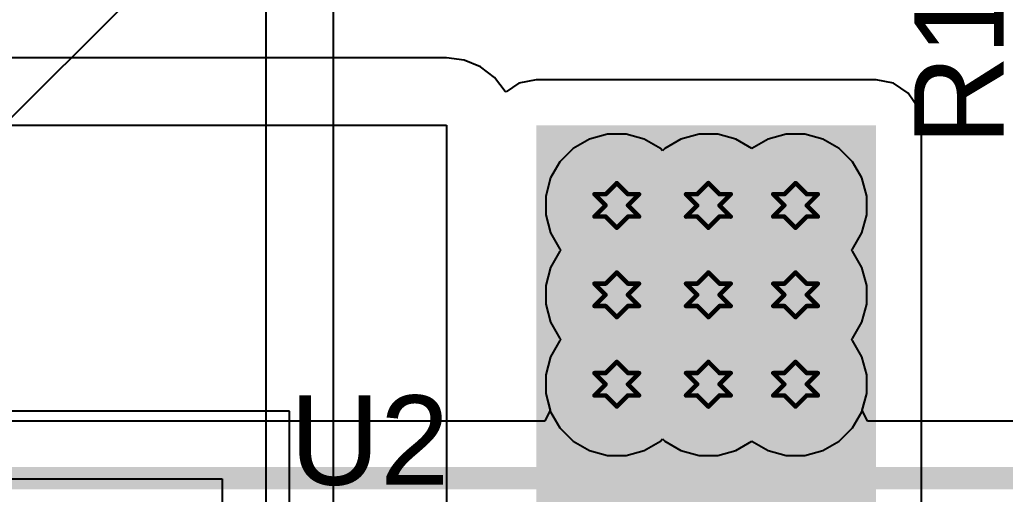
# Model space of a CAD drawing. Header units: inches. Extents: x -3 to 5437, y -3 to 5435.
# Drawn here: x 47.67 to 58.87, y 46.3 to 51.69 of the extents above; entities that cross this region are included whole.
import ezdxf

# ---------------------------------------------------------------- set-up
doc = ezdxf.new("R2010")
doc.units = ezdxf.units.IN
for name, color, linetype in [('Bottom Layer', 5, 'Continuous'), ('Bottom Solder', 6, 'Continuous'), ('Drill Drawing', 1, 'Continuous'), ('GND', 16, 'Continuous'), ('PWR', 76, 'Continuous'), ('Top Layer', 1, 'Continuous'), ('Top Overlay', 2, 'Continuous'), ('Top Solder', 216, 'Continuous'), ('Via Holes', 16, 'Continuous')]:
    doc.layers.add(name, color=color, linetype=linetype)
doc.styles.add('Arial', font='', dxfattribs={"height": 0.2})
doc.styles.get('Arial').set_extended_font_data('Arial')

msp = doc.modelspace()

# ---------------------------------------------------------------- hatches: boundary and pattern name
at = {"layer": 'Bottom Layer'}
h = msp.add_hatch(color=5, dxfattribs=at)
edge = h.paths.add_edge_path()
edge.add_arc((54.458, 49.581), 0.3, 0, 360)
h = msp.add_hatch(color=5, dxfattribs=at)
edge = h.paths.add_edge_path()
edge.add_arc((55.499, 49.581), 0.3, 0, 360)
h = msp.add_hatch(color=5, dxfattribs=at)
edge = h.paths.add_edge_path()
edge.add_arc((56.49, 49.581), 0.3, 0, 360)
h = msp.add_hatch(color=5, dxfattribs=at)
edge = h.paths.add_edge_path()
edge.add_arc((54.458, 48.565), 0.3, 0, 360)
h = msp.add_hatch(color=5, dxfattribs=at)
edge = h.paths.add_edge_path()
edge.add_arc((55.499, 48.565), 0.3, 0, 360)
h = msp.add_hatch(color=5, dxfattribs=at)
edge = h.paths.add_edge_path()
edge.add_arc((56.49, 48.565), 0.3, 0, 360)
h = msp.add_hatch(color=5, dxfattribs=at)
edge = h.paths.add_edge_path()
edge.add_arc((54.458, 47.549), 0.3, 0, 360)
h = msp.add_hatch(color=5, dxfattribs=at)
edge = h.paths.add_edge_path()
edge.add_arc((55.499, 47.549), 0.3, 0, 360)
h = msp.add_hatch(color=5, dxfattribs=at)
edge = h.paths.add_edge_path()
edge.add_arc((56.49, 47.549), 0.3, 0, 360)
at = {"layer": 'GND'}
h = msp.add_hatch(color=16, dxfattribs=at)
edge = h.paths.add_edge_path()
edge.add_arc((54.458, 49.581), 0.3, 0, 360)
h = msp.add_hatch(color=16, dxfattribs=at)
edge = h.paths.add_edge_path()
edge.add_arc((55.499, 49.581), 0.3, 0, 360)
h = msp.add_hatch(color=16, dxfattribs=at)
edge = h.paths.add_edge_path()
edge.add_arc((56.49, 49.581), 0.3, 0, 360)
h = msp.add_hatch(color=16, dxfattribs=at)
edge = h.paths.add_edge_path()
edge.add_arc((54.458, 48.565), 0.3, 0, 360)
h = msp.add_hatch(color=16, dxfattribs=at)
edge = h.paths.add_edge_path()
edge.add_arc((55.499, 48.565), 0.3, 0, 360)
h = msp.add_hatch(color=16, dxfattribs=at)
edge = h.paths.add_edge_path()
edge.add_arc((56.49, 48.565), 0.3, 0, 360)
h = msp.add_hatch(color=16, dxfattribs=at)
edge = h.paths.add_edge_path()
edge.add_arc((54.458, 47.549), 0.3, 0, 360)
h = msp.add_hatch(color=16, dxfattribs=at)
edge = h.paths.add_edge_path()
edge.add_arc((55.499, 47.549), 0.3, 0, 360)
h = msp.add_hatch(color=16, dxfattribs=at)
edge = h.paths.add_edge_path()
edge.add_arc((56.49, 47.549), 0.3, 0, 360)
at = {"layer": 'PWR'}
h = msp.add_hatch(color=76, dxfattribs=at)
edge = h.paths.add_edge_path()
edge.add_arc((54.458, 49.581), 0.3, 0, 360)
h = msp.add_hatch(color=76, dxfattribs=at)
edge = h.paths.add_edge_path()
edge.add_arc((55.499, 49.581), 0.3, 0, 360)
h = msp.add_hatch(color=76, dxfattribs=at)
edge = h.paths.add_edge_path()
edge.add_arc((56.49, 49.581), 0.3, 0, 360)
h = msp.add_hatch(color=76, dxfattribs=at)
edge = h.paths.add_edge_path()
edge.add_arc((54.458, 48.565), 0.3, 0, 360)
h = msp.add_hatch(color=76, dxfattribs=at)
edge = h.paths.add_edge_path()
edge.add_arc((55.499, 48.565), 0.3, 0, 360)
h = msp.add_hatch(color=76, dxfattribs=at)
edge = h.paths.add_edge_path()
edge.add_arc((56.49, 48.565), 0.3, 0, 360)
h = msp.add_hatch(color=76, dxfattribs=at)
edge = h.paths.add_edge_path()
edge.add_arc((54.458, 47.549), 0.3, 0, 360)
h = msp.add_hatch(color=76, dxfattribs=at)
edge = h.paths.add_edge_path()
edge.add_arc((55.499, 47.549), 0.3, 0, 360)
h = msp.add_hatch(color=76, dxfattribs=at)
edge = h.paths.add_edge_path()
edge.add_arc((56.49, 47.549), 0.3, 0, 360)
at = {"layer": 'Top Layer'}
msp.add_hatch(color=1, dxfattribs=at).paths.add_polyline_path([(53.543, 43.751), (57.404, 43.751), (57.404, 50.491), (53.543, 50.491)])
h = msp.add_hatch(color=1, dxfattribs=at)
edge = h.paths.add_edge_path()
edge.add_arc((54.458, 49.581), 0.3, 0, 360)
h = msp.add_hatch(color=1, dxfattribs=at)
edge = h.paths.add_edge_path()
edge.add_arc((55.499, 49.581), 0.3, 0, 360)
h = msp.add_hatch(color=1, dxfattribs=at)
edge = h.paths.add_edge_path()
edge.add_arc((56.49, 49.581), 0.3, 0, 360)
h = msp.add_hatch(color=1, dxfattribs=at)
edge = h.paths.add_edge_path()
edge.add_arc((54.458, 48.565), 0.3, 0, 360)
h = msp.add_hatch(color=1, dxfattribs=at)
edge = h.paths.add_edge_path()
edge.add_arc((55.499, 48.565), 0.3, 0, 360)
h = msp.add_hatch(color=1, dxfattribs=at)
edge = h.paths.add_edge_path()
edge.add_arc((56.49, 48.565), 0.3, 0, 360)
h = msp.add_hatch(color=1, dxfattribs=at)
edge = h.paths.add_edge_path()
edge.add_arc((54.458, 47.549), 0.3, 0, 360)
h = msp.add_hatch(color=1, dxfattribs=at)
edge = h.paths.add_edge_path()
edge.add_arc((55.499, 47.549), 0.3, 0, 360)
h = msp.add_hatch(color=1, dxfattribs=at)
edge = h.paths.add_edge_path()
edge.add_arc((56.49, 47.549), 0.3, 0, 360)
at = {"layer": 'Via Holes'}
h = msp.add_hatch(color=7, dxfattribs=at)
edge = h.paths.add_edge_path()
edge.add_arc((54.458, 49.581), 0.15, 0, 360)
h = msp.add_hatch(color=7, dxfattribs=at)
edge = h.paths.add_edge_path()
edge.add_arc((55.499, 49.581), 0.15, 0, 360)
h = msp.add_hatch(color=7, dxfattribs=at)
edge = h.paths.add_edge_path()
edge.add_arc((56.49, 49.581), 0.15, 0, 360)
h = msp.add_hatch(color=7, dxfattribs=at)
edge = h.paths.add_edge_path()
edge.add_arc((54.458, 48.565), 0.15, 0, 360)
h = msp.add_hatch(color=7, dxfattribs=at)
edge = h.paths.add_edge_path()
edge.add_arc((55.499, 48.565), 0.15, 0, 360)
h = msp.add_hatch(color=7, dxfattribs=at)
edge = h.paths.add_edge_path()
edge.add_arc((56.49, 48.565), 0.15, 0, 360)
h = msp.add_hatch(color=7, dxfattribs=at)
edge = h.paths.add_edge_path()
edge.add_arc((54.458, 47.549), 0.15, 0, 360)
h = msp.add_hatch(color=7, dxfattribs=at)
edge = h.paths.add_edge_path()
edge.add_arc((55.499, 47.549), 0.15, 0, 360)
h = msp.add_hatch(color=7, dxfattribs=at)
edge = h.paths.add_edge_path()
edge.add_arc((56.49, 47.549), 0.15, 0, 360)

# ---------------------------------------------------------------- linework, layer by layer
at = {"layer": 'Bottom Layer'}
for p, q in [((54.146, 50.334), (53.961, 50.227)), ((54.351, 50.389), (54.146, 50.334)), ((54.564, 50.389), (54.351, 50.389)), ((54.769, 50.334), (54.564, 50.389)), ((54.954, 50.227), (54.769, 50.334)), ((55.187, 50.334), (55.003, 50.227)), ((55.393, 50.389), (55.187, 50.334)), ((55.605, 50.389), (55.393, 50.389)), ((55.811, 50.334), (55.605, 50.389)), ((55.994, 50.228), (55.811, 50.334)), ((56.178, 50.334), (55.994, 50.228)), ((56.383, 50.389), (56.178, 50.334)), ((56.596, 50.389), (56.383, 50.389)), ((56.801, 50.334), (56.596, 50.389)), ((56.986, 50.227), (56.801, 50.334)), ((53.961, 50.227), (53.811, 50.077)), ((54.978, 50.203), (54.954, 50.227)), ((55.003, 50.227), (54.978, 50.203)), ((57.136, 50.077), (56.986, 50.227)), ((53.811, 50.077), (53.705, 49.893)), ((57.243, 49.893), (57.136, 50.077)), ((53.705, 49.893), (53.65, 49.687)), ((57.298, 49.687), (57.243, 49.893)), ((53.65, 49.687), (53.65, 49.474)), ((57.298, 49.474), (57.298, 49.687)), ((53.65, 49.474), (53.705, 49.269)), ((57.243, 49.269), (57.298, 49.474)), ((53.705, 49.269), (53.811, 49.085)), ((57.136, 49.085), (57.243, 49.269)), ((53.811, 49.085), (53.823, 49.073)), ((53.823, 49.073), (53.811, 49.061)), ((57.124, 49.073), (57.136, 49.085)), ((57.136, 49.061), (57.124, 49.073)), ((53.811, 49.061), (53.705, 48.877)), ((57.243, 48.877), (57.136, 49.061)), ((53.705, 48.877), (53.65, 48.671)), ((57.298, 48.671), (57.243, 48.877)), ((53.65, 48.671), (53.65, 48.458)), ((57.298, 48.458), (57.298, 48.671)), ((53.65, 48.458), (53.705, 48.253)), ((57.243, 48.253), (57.298, 48.458)), ((53.705, 48.253), (53.811, 48.069)), ((57.136, 48.069), (57.243, 48.253)), ((53.811, 48.069), (53.823, 48.057)), ((53.823, 48.057), (53.811, 48.045)), ((57.124, 48.057), (57.136, 48.069)), ((57.136, 48.045), (57.124, 48.057)), ((53.811, 48.045), (53.705, 47.861)), ((57.243, 47.861), (57.136, 48.045)), ((53.705, 47.861), (53.65, 47.655)), ((57.298, 47.655), (57.243, 47.861)), ((53.65, 47.655), (53.65, 47.442)), ((57.298, 47.442), (57.298, 47.655)), ((53.65, 47.442), (53.699, 47.256)), ((57.248, 47.256), (57.298, 47.442)), ((53.699, 47.256), (53.639, 47.129)), ((57.308, 47.129), (57.248, 47.256)), ((53.639, 47.129), (43.995, 47.129)), ((90.711, 47.129), (57.308, 47.129))]:
    msp.add_line(p, q, dxfattribs=at)
msp.add_lwpolyline([(43.995, 46.482, 0.254, 0.254, 0), (94.916, 46.482, 0.254, 0.254, 0)], format="xyseb", dxfattribs=at)
at = {"layer": 'Bottom Solder'}
msp.add_line((0.338, 3.382), (5436.901, 5435.166), dxfattribs=at)
at = {"layer": 'Drill Drawing'}
for points in [[(54.331, 49.708, 0.0508, 0.0508, 0), (54.458, 49.835, 0.0508, 0.0508, 0)], [(54.458, 49.835, 0.0508, 0.0508, 0), (54.585, 49.708, 0.0508, 0.0508, 0)], [(55.372, 49.708, 0.0508, 0.0508, 0), (55.499, 49.835, 0.0508, 0.0508, 0)], [(55.499, 49.835, 0.0508, 0.0508, 0), (55.626, 49.708, 0.0508, 0.0508, 0)], [(56.363, 49.708, 0.0508, 0.0508, 0), (56.49, 49.835, 0.0508, 0.0508, 0)], [(56.49, 49.835, 0.0508, 0.0508, 0), (56.617, 49.708, 0.0508, 0.0508, 0)], [(54.204, 49.708, 0.0508, 0.0508, 0), (54.331, 49.581, 0.0508, 0.0508, 0)], [(54.204, 49.708, 0.0508, 0.0508, 0), (54.331, 49.708, 0.0508, 0.0508, 0)], [(54.585, 49.708, 0.0508, 0.0508, 0), (54.712, 49.708, 0.0508, 0.0508, 0)], [(54.585, 49.581, 0.0508, 0.0508, 0), (54.712, 49.708, 0.0508, 0.0508, 0)], [(55.245, 49.708, 0.0508, 0.0508, 0), (55.372, 49.581, 0.0508, 0.0508, 0)], [(55.245, 49.708, 0.0508, 0.0508, 0), (55.372, 49.708, 0.0508, 0.0508, 0)], [(55.626, 49.708, 0.0508, 0.0508, 0), (55.753, 49.708, 0.0508, 0.0508, 0)], [(55.626, 49.581, 0.0508, 0.0508, 0), (55.753, 49.708, 0.0508, 0.0508, 0)], [(56.236, 49.708, 0.0508, 0.0508, 0), (56.363, 49.581, 0.0508, 0.0508, 0)], [(56.236, 49.708, 0.0508, 0.0508, 0), (56.363, 49.708, 0.0508, 0.0508, 0)], [(56.617, 49.708, 0.0508, 0.0508, 0), (56.744, 49.708, 0.0508, 0.0508, 0)], [(56.617, 49.581, 0.0508, 0.0508, 0), (56.744, 49.708, 0.0508, 0.0508, 0)], [(54.204, 49.454, 0.0508, 0.0508, 0), (54.331, 49.581, 0.0508, 0.0508, 0)], [(54.585, 49.581, 0.0508, 0.0508, 0), (54.712, 49.454, 0.0508, 0.0508, 0)], [(55.245, 49.454, 0.0508, 0.0508, 0), (55.372, 49.581, 0.0508, 0.0508, 0)], [(55.626, 49.581, 0.0508, 0.0508, 0), (55.753, 49.454, 0.0508, 0.0508, 0)], [(56.236, 49.454, 0.0508, 0.0508, 0), (56.363, 49.581, 0.0508, 0.0508, 0)], [(56.617, 49.581, 0.0508, 0.0508, 0), (56.744, 49.454, 0.0508, 0.0508, 0)], [(54.204, 49.454, 0.0508, 0.0508, 0), (54.331, 49.454, 0.0508, 0.0508, 0)], [(54.331, 49.454, 0.0508, 0.0508, 0), (54.458, 49.327, 0.0508, 0.0508, 0)], [(54.458, 49.327, 0.0508, 0.0508, 0), (54.585, 49.454, 0.0508, 0.0508, 0)], [(54.585, 49.454, 0.0508, 0.0508, 0), (54.712, 49.454, 0.0508, 0.0508, 0)], [(55.245, 49.454, 0.0508, 0.0508, 0), (55.372, 49.454, 0.0508, 0.0508, 0)], [(55.372, 49.454, 0.0508, 0.0508, 0), (55.499, 49.327, 0.0508, 0.0508, 0)], [(55.499, 49.327, 0.0508, 0.0508, 0), (55.626, 49.454, 0.0508, 0.0508, 0)], [(55.626, 49.454, 0.0508, 0.0508, 0), (55.753, 49.454, 0.0508, 0.0508, 0)], [(56.236, 49.454, 0.0508, 0.0508, 0), (56.363, 49.454, 0.0508, 0.0508, 0)], [(56.363, 49.454, 0.0508, 0.0508, 0), (56.49, 49.327, 0.0508, 0.0508, 0)], [(56.49, 49.327, 0.0508, 0.0508, 0), (56.617, 49.454, 0.0508, 0.0508, 0)], [(56.617, 49.454, 0.0508, 0.0508, 0), (56.744, 49.454, 0.0508, 0.0508, 0)], [(54.331, 48.692, 0.0508, 0.0508, 0), (54.458, 48.819, 0.0508, 0.0508, 0)], [(54.458, 48.819, 0.0508, 0.0508, 0), (54.585, 48.692, 0.0508, 0.0508, 0)], [(55.372, 48.692, 0.0508, 0.0508, 0), (55.499, 48.819, 0.0508, 0.0508, 0)], [(55.499, 48.819, 0.0508, 0.0508, 0), (55.626, 48.692, 0.0508, 0.0508, 0)], [(56.363, 48.692, 0.0508, 0.0508, 0), (56.49, 48.819, 0.0508, 0.0508, 0)], [(56.49, 48.819, 0.0508, 0.0508, 0), (56.617, 48.692, 0.0508, 0.0508, 0)], [(54.204, 48.692, 0.0508, 0.0508, 0), (54.331, 48.565, 0.0508, 0.0508, 0)], [(54.204, 48.692, 0.0508, 0.0508, 0), (54.331, 48.692, 0.0508, 0.0508, 0)], [(54.585, 48.692, 0.0508, 0.0508, 0), (54.712, 48.692, 0.0508, 0.0508, 0)], [(54.585, 48.565, 0.0508, 0.0508, 0), (54.712, 48.692, 0.0508, 0.0508, 0)], [(55.245, 48.692, 0.0508, 0.0508, 0), (55.372, 48.565, 0.0508, 0.0508, 0)], [(55.245, 48.692, 0.0508, 0.0508, 0), (55.372, 48.692, 0.0508, 0.0508, 0)], [(55.626, 48.692, 0.0508, 0.0508, 0), (55.753, 48.692, 0.0508, 0.0508, 0)], [(55.626, 48.565, 0.0508, 0.0508, 0), (55.753, 48.692, 0.0508, 0.0508, 0)], [(56.236, 48.692, 0.0508, 0.0508, 0), (56.363, 48.565, 0.0508, 0.0508, 0)], [(56.236, 48.692, 0.0508, 0.0508, 0), (56.363, 48.692, 0.0508, 0.0508, 0)], [(56.617, 48.692, 0.0508, 0.0508, 0), (56.744, 48.692, 0.0508, 0.0508, 0)], [(56.617, 48.565, 0.0508, 0.0508, 0), (56.744, 48.692, 0.0508, 0.0508, 0)], [(54.204, 48.438, 0.0508, 0.0508, 0), (54.331, 48.565, 0.0508, 0.0508, 0)], [(54.585, 48.565, 0.0508, 0.0508, 0), (54.712, 48.438, 0.0508, 0.0508, 0)], [(55.245, 48.438, 0.0508, 0.0508, 0), (55.372, 48.565, 0.0508, 0.0508, 0)], [(55.626, 48.565, 0.0508, 0.0508, 0), (55.753, 48.438, 0.0508, 0.0508, 0)], [(56.236, 48.438, 0.0508, 0.0508, 0), (56.363, 48.565, 0.0508, 0.0508, 0)], [(56.617, 48.565, 0.0508, 0.0508, 0), (56.744, 48.438, 0.0508, 0.0508, 0)], [(54.204, 48.438, 0.0508, 0.0508, 0), (54.331, 48.438, 0.0508, 0.0508, 0)], [(54.331, 48.438, 0.0508, 0.0508, 0), (54.458, 48.311, 0.0508, 0.0508, 0)], [(54.458, 48.311, 0.0508, 0.0508, 0), (54.585, 48.438, 0.0508, 0.0508, 0)], [(54.585, 48.438, 0.0508, 0.0508, 0), (54.712, 48.438, 0.0508, 0.0508, 0)], [(55.245, 48.438, 0.0508, 0.0508, 0), (55.372, 48.438, 0.0508, 0.0508, 0)], [(55.372, 48.438, 0.0508, 0.0508, 0), (55.499, 48.311, 0.0508, 0.0508, 0)], [(55.499, 48.311, 0.0508, 0.0508, 0), (55.626, 48.438, 0.0508, 0.0508, 0)], [(55.626, 48.438, 0.0508, 0.0508, 0), (55.753, 48.438, 0.0508, 0.0508, 0)], [(56.236, 48.438, 0.0508, 0.0508, 0), (56.363, 48.438, 0.0508, 0.0508, 0)], [(56.363, 48.438, 0.0508, 0.0508, 0), (56.49, 48.311, 0.0508, 0.0508, 0)], [(56.49, 48.311, 0.0508, 0.0508, 0), (56.617, 48.438, 0.0508, 0.0508, 0)], [(56.617, 48.438, 0.0508, 0.0508, 0), (56.744, 48.438, 0.0508, 0.0508, 0)], [(54.331, 47.676, 0.0508, 0.0508, 0), (54.458, 47.803, 0.0508, 0.0508, 0)], [(54.458, 47.803, 0.0508, 0.0508, 0), (54.585, 47.676, 0.0508, 0.0508, 0)], [(55.372, 47.676, 0.0508, 0.0508, 0), (55.499, 47.803, 0.0508, 0.0508, 0)], [(55.499, 47.803, 0.0508, 0.0508, 0), (55.626, 47.676, 0.0508, 0.0508, 0)], [(56.363, 47.676, 0.0508, 0.0508, 0), (56.49, 47.803, 0.0508, 0.0508, 0)], [(56.49, 47.803, 0.0508, 0.0508, 0), (56.617, 47.676, 0.0508, 0.0508, 0)], [(54.204, 47.676, 0.0508, 0.0508, 0), (54.331, 47.549, 0.0508, 0.0508, 0)], [(54.204, 47.676, 0.0508, 0.0508, 0), (54.331, 47.676, 0.0508, 0.0508, 0)], [(54.585, 47.676, 0.0508, 0.0508, 0), (54.712, 47.676, 0.0508, 0.0508, 0)], [(54.585, 47.549, 0.0508, 0.0508, 0), (54.712, 47.676, 0.0508, 0.0508, 0)], [(55.245, 47.676, 0.0508, 0.0508, 0), (55.372, 47.549, 0.0508, 0.0508, 0)], [(55.245, 47.676, 0.0508, 0.0508, 0), (55.372, 47.676, 0.0508, 0.0508, 0)], [(55.626, 47.676, 0.0508, 0.0508, 0), (55.753, 47.676, 0.0508, 0.0508, 0)], [(55.626, 47.549, 0.0508, 0.0508, 0), (55.753, 47.676, 0.0508, 0.0508, 0)], [(56.236, 47.676, 0.0508, 0.0508, 0), (56.363, 47.549, 0.0508, 0.0508, 0)], [(56.236, 47.676, 0.0508, 0.0508, 0), (56.363, 47.676, 0.0508, 0.0508, 0)], [(56.617, 47.676, 0.0508, 0.0508, 0), (56.744, 47.676, 0.0508, 0.0508, 0)], [(56.617, 47.549, 0.0508, 0.0508, 0), (56.744, 47.676, 0.0508, 0.0508, 0)], [(54.204, 47.422, 0.0508, 0.0508, 0), (54.331, 47.549, 0.0508, 0.0508, 0)], [(54.585, 47.549, 0.0508, 0.0508, 0), (54.712, 47.422, 0.0508, 0.0508, 0)], [(55.245, 47.422, 0.0508, 0.0508, 0), (55.372, 47.549, 0.0508, 0.0508, 0)], [(55.626, 47.549, 0.0508, 0.0508, 0), (55.753, 47.422, 0.0508, 0.0508, 0)], [(56.236, 47.422, 0.0508, 0.0508, 0), (56.363, 47.549, 0.0508, 0.0508, 0)], [(56.617, 47.549, 0.0508, 0.0508, 0), (56.744, 47.422, 0.0508, 0.0508, 0)], [(54.204, 47.422, 0.0508, 0.0508, 0), (54.331, 47.422, 0.0508, 0.0508, 0)], [(54.331, 47.422, 0.0508, 0.0508, 0), (54.458, 47.295, 0.0508, 0.0508, 0)], [(54.458, 47.295, 0.0508, 0.0508, 0), (54.585, 47.422, 0.0508, 0.0508, 0)], [(54.585, 47.422, 0.0508, 0.0508, 0), (54.712, 47.422, 0.0508, 0.0508, 0)], [(55.245, 47.422, 0.0508, 0.0508, 0), (55.372, 47.422, 0.0508, 0.0508, 0)], [(55.372, 47.422, 0.0508, 0.0508, 0), (55.499, 47.295, 0.0508, 0.0508, 0)], [(55.499, 47.295, 0.0508, 0.0508, 0), (55.626, 47.422, 0.0508, 0.0508, 0)], [(55.626, 47.422, 0.0508, 0.0508, 0), (55.753, 47.422, 0.0508, 0.0508, 0)], [(56.236, 47.422, 0.0508, 0.0508, 0), (56.363, 47.422, 0.0508, 0.0508, 0)], [(56.363, 47.422, 0.0508, 0.0508, 0), (56.49, 47.295, 0.0508, 0.0508, 0)], [(56.49, 47.295, 0.0508, 0.0508, 0), (56.617, 47.422, 0.0508, 0.0508, 0)], [(56.617, 47.422, 0.0508, 0.0508, 0), (56.744, 47.422, 0.0508, 0.0508, 0)]]:
    msp.add_lwpolyline(points, format="xyseb", dxfattribs=at)
for points in [[(54.445, 49.835, 0.0254, 0.0254, 1), (54.47, 49.835, 0.0254, 0.0254, 1)], [(54.445, 49.835, 0.0254, 0.0254, 1), (54.47, 49.835, 0.0254, 0.0254, 1)], [(55.486, 49.835, 0.0254, 0.0254, 1), (55.512, 49.835, 0.0254, 0.0254, 1)], [(55.486, 49.835, 0.0254, 0.0254, 1), (55.512, 49.835, 0.0254, 0.0254, 1)], [(56.477, 49.835, 0.0254, 0.0254, 1), (56.502, 49.835, 0.0254, 0.0254, 1)], [(56.477, 49.835, 0.0254, 0.0254, 1), (56.502, 49.835, 0.0254, 0.0254, 1)], [(54.191, 49.708, 0.0254, 0.0254, 1), (54.216, 49.708, 0.0254, 0.0254, 1)], [(54.191, 49.708, 0.0254, 0.0254, 1), (54.216, 49.708, 0.0254, 0.0254, 1)], [(54.318, 49.708, 0.0254, 0.0254, 1), (54.343, 49.708, 0.0254, 0.0254, 1)], [(54.318, 49.708, 0.0254, 0.0254, 1), (54.343, 49.708, 0.0254, 0.0254, 1)], [(54.572, 49.708, 0.0254, 0.0254, 1), (54.597, 49.708, 0.0254, 0.0254, 1)], [(54.572, 49.708, 0.0254, 0.0254, 1), (54.597, 49.708, 0.0254, 0.0254, 1)], [(54.699, 49.708, 0.0254, 0.0254, 1), (54.724, 49.708, 0.0254, 0.0254, 1)], [(54.699, 49.708, 0.0254, 0.0254, 1), (54.724, 49.708, 0.0254, 0.0254, 1)], [(55.232, 49.708, 0.0254, 0.0254, 1), (55.258, 49.708, 0.0254, 0.0254, 1)], [(55.232, 49.708, 0.0254, 0.0254, 1), (55.258, 49.708, 0.0254, 0.0254, 1)], [(55.359, 49.708, 0.0254, 0.0254, 1), (55.385, 49.708, 0.0254, 0.0254, 1)], [(55.359, 49.708, 0.0254, 0.0254, 1), (55.385, 49.708, 0.0254, 0.0254, 1)], [(55.613, 49.708, 0.0254, 0.0254, 1), (55.639, 49.708, 0.0254, 0.0254, 1)], [(55.613, 49.708, 0.0254, 0.0254, 1), (55.639, 49.708, 0.0254, 0.0254, 1)], [(55.74, 49.708, 0.0254, 0.0254, 1), (55.766, 49.708, 0.0254, 0.0254, 1)], [(55.74, 49.708, 0.0254, 0.0254, 1), (55.766, 49.708, 0.0254, 0.0254, 1)], [(56.223, 49.708, 0.0254, 0.0254, 1), (56.248, 49.708, 0.0254, 0.0254, 1)], [(56.223, 49.708, 0.0254, 0.0254, 1), (56.248, 49.708, 0.0254, 0.0254, 1)], [(56.35, 49.708, 0.0254, 0.0254, 1), (56.375, 49.708, 0.0254, 0.0254, 1)], [(56.35, 49.708, 0.0254, 0.0254, 1), (56.375, 49.708, 0.0254, 0.0254, 1)], [(56.604, 49.708, 0.0254, 0.0254, 1), (56.629, 49.708, 0.0254, 0.0254, 1)], [(56.604, 49.708, 0.0254, 0.0254, 1), (56.629, 49.708, 0.0254, 0.0254, 1)], [(56.731, 49.708, 0.0254, 0.0254, 1), (56.756, 49.708, 0.0254, 0.0254, 1)], [(56.731, 49.708, 0.0254, 0.0254, 1), (56.756, 49.708, 0.0254, 0.0254, 1)], [(54.318, 49.581, 0.0254, 0.0254, 1), (54.343, 49.581, 0.0254, 0.0254, 1)], [(54.318, 49.581, 0.0254, 0.0254, 1), (54.343, 49.581, 0.0254, 0.0254, 1)], [(54.572, 49.581, 0.0254, 0.0254, 1), (54.597, 49.581, 0.0254, 0.0254, 1)], [(54.572, 49.581, 0.0254, 0.0254, 1), (54.597, 49.581, 0.0254, 0.0254, 1)], [(55.359, 49.581, 0.0254, 0.0254, 1), (55.385, 49.581, 0.0254, 0.0254, 1)], [(55.359, 49.581, 0.0254, 0.0254, 1), (55.385, 49.581, 0.0254, 0.0254, 1)], [(55.613, 49.581, 0.0254, 0.0254, 1), (55.639, 49.581, 0.0254, 0.0254, 1)], [(55.613, 49.581, 0.0254, 0.0254, 1), (55.639, 49.581, 0.0254, 0.0254, 1)], [(56.35, 49.581, 0.0254, 0.0254, 1), (56.375, 49.581, 0.0254, 0.0254, 1)], [(56.35, 49.581, 0.0254, 0.0254, 1), (56.375, 49.581, 0.0254, 0.0254, 1)], [(56.604, 49.581, 0.0254, 0.0254, 1), (56.629, 49.581, 0.0254, 0.0254, 1)], [(56.604, 49.581, 0.0254, 0.0254, 1), (56.629, 49.581, 0.0254, 0.0254, 1)], [(54.191, 49.454, 0.0254, 0.0254, 1), (54.216, 49.454, 0.0254, 0.0254, 1)], [(54.191, 49.454, 0.0254, 0.0254, 1), (54.216, 49.454, 0.0254, 0.0254, 1)], [(54.318, 49.454, 0.0254, 0.0254, 1), (54.343, 49.454, 0.0254, 0.0254, 1)], [(54.318, 49.454, 0.0254, 0.0254, 1), (54.343, 49.454, 0.0254, 0.0254, 1)], [(54.572, 49.454, 0.0254, 0.0254, 1), (54.597, 49.454, 0.0254, 0.0254, 1)], [(54.572, 49.454, 0.0254, 0.0254, 1), (54.597, 49.454, 0.0254, 0.0254, 1)], [(54.699, 49.454, 0.0254, 0.0254, 1), (54.724, 49.454, 0.0254, 0.0254, 1)], [(54.699, 49.454, 0.0254, 0.0254, 1), (54.724, 49.454, 0.0254, 0.0254, 1)], [(55.232, 49.454, 0.0254, 0.0254, 1), (55.258, 49.454, 0.0254, 0.0254, 1)], [(55.232, 49.454, 0.0254, 0.0254, 1), (55.258, 49.454, 0.0254, 0.0254, 1)], [(55.359, 49.454, 0.0254, 0.0254, 1), (55.385, 49.454, 0.0254, 0.0254, 1)], [(55.359, 49.454, 0.0254, 0.0254, 1), (55.385, 49.454, 0.0254, 0.0254, 1)], [(55.613, 49.454, 0.0254, 0.0254, 1), (55.639, 49.454, 0.0254, 0.0254, 1)], [(55.613, 49.454, 0.0254, 0.0254, 1), (55.639, 49.454, 0.0254, 0.0254, 1)], [(55.74, 49.454, 0.0254, 0.0254, 1), (55.766, 49.454, 0.0254, 0.0254, 1)], [(55.74, 49.454, 0.0254, 0.0254, 1), (55.766, 49.454, 0.0254, 0.0254, 1)], [(56.223, 49.454, 0.0254, 0.0254, 1), (56.248, 49.454, 0.0254, 0.0254, 1)], [(56.223, 49.454, 0.0254, 0.0254, 1), (56.248, 49.454, 0.0254, 0.0254, 1)], [(56.35, 49.454, 0.0254, 0.0254, 1), (56.375, 49.454, 0.0254, 0.0254, 1)], [(56.35, 49.454, 0.0254, 0.0254, 1), (56.375, 49.454, 0.0254, 0.0254, 1)], [(56.604, 49.454, 0.0254, 0.0254, 1), (56.629, 49.454, 0.0254, 0.0254, 1)], [(56.604, 49.454, 0.0254, 0.0254, 1), (56.629, 49.454, 0.0254, 0.0254, 1)], [(56.731, 49.454, 0.0254, 0.0254, 1), (56.756, 49.454, 0.0254, 0.0254, 1)], [(56.731, 49.454, 0.0254, 0.0254, 1), (56.756, 49.454, 0.0254, 0.0254, 1)], [(54.445, 49.327, 0.0254, 0.0254, 1), (54.47, 49.327, 0.0254, 0.0254, 1)], [(54.445, 49.327, 0.0254, 0.0254, 1), (54.47, 49.327, 0.0254, 0.0254, 1)], [(55.486, 49.327, 0.0254, 0.0254, 1), (55.512, 49.327, 0.0254, 0.0254, 1)], [(55.486, 49.327, 0.0254, 0.0254, 1), (55.512, 49.327, 0.0254, 0.0254, 1)], [(56.477, 49.327, 0.0254, 0.0254, 1), (56.502, 49.327, 0.0254, 0.0254, 1)], [(56.477, 49.327, 0.0254, 0.0254, 1), (56.502, 49.327, 0.0254, 0.0254, 1)], [(54.445, 48.819, 0.0254, 0.0254, 1), (54.47, 48.819, 0.0254, 0.0254, 1)], [(54.445, 48.819, 0.0254, 0.0254, 1), (54.47, 48.819, 0.0254, 0.0254, 1)], [(55.486, 48.819, 0.0254, 0.0254, 1), (55.512, 48.819, 0.0254, 0.0254, 1)], [(55.486, 48.819, 0.0254, 0.0254, 1), (55.512, 48.819, 0.0254, 0.0254, 1)], [(56.477, 48.819, 0.0254, 0.0254, 1), (56.502, 48.819, 0.0254, 0.0254, 1)], [(56.477, 48.819, 0.0254, 0.0254, 1), (56.502, 48.819, 0.0254, 0.0254, 1)], [(54.191, 48.692, 0.0254, 0.0254, 1), (54.216, 48.692, 0.0254, 0.0254, 1)], [(54.191, 48.692, 0.0254, 0.0254, 1), (54.216, 48.692, 0.0254, 0.0254, 1)], [(54.318, 48.692, 0.0254, 0.0254, 1), (54.343, 48.692, 0.0254, 0.0254, 1)], [(54.318, 48.692, 0.0254, 0.0254, 1), (54.343, 48.692, 0.0254, 0.0254, 1)], [(54.572, 48.692, 0.0254, 0.0254, 1), (54.597, 48.692, 0.0254, 0.0254, 1)], [(54.572, 48.692, 0.0254, 0.0254, 1), (54.597, 48.692, 0.0254, 0.0254, 1)], [(54.699, 48.692, 0.0254, 0.0254, 1), (54.724, 48.692, 0.0254, 0.0254, 1)], [(54.699, 48.692, 0.0254, 0.0254, 1), (54.724, 48.692, 0.0254, 0.0254, 1)], [(55.232, 48.692, 0.0254, 0.0254, 1), (55.258, 48.692, 0.0254, 0.0254, 1)], [(55.232, 48.692, 0.0254, 0.0254, 1), (55.258, 48.692, 0.0254, 0.0254, 1)], [(55.359, 48.692, 0.0254, 0.0254, 1), (55.385, 48.692, 0.0254, 0.0254, 1)], [(55.359, 48.692, 0.0254, 0.0254, 1), (55.385, 48.692, 0.0254, 0.0254, 1)], [(55.613, 48.692, 0.0254, 0.0254, 1), (55.639, 48.692, 0.0254, 0.0254, 1)], [(55.613, 48.692, 0.0254, 0.0254, 1), (55.639, 48.692, 0.0254, 0.0254, 1)], [(55.74, 48.692, 0.0254, 0.0254, 1), (55.766, 48.692, 0.0254, 0.0254, 1)], [(55.74, 48.692, 0.0254, 0.0254, 1), (55.766, 48.692, 0.0254, 0.0254, 1)], [(56.223, 48.692, 0.0254, 0.0254, 1), (56.248, 48.692, 0.0254, 0.0254, 1)], [(56.223, 48.692, 0.0254, 0.0254, 1), (56.248, 48.692, 0.0254, 0.0254, 1)], [(56.35, 48.692, 0.0254, 0.0254, 1), (56.375, 48.692, 0.0254, 0.0254, 1)], [(56.35, 48.692, 0.0254, 0.0254, 1), (56.375, 48.692, 0.0254, 0.0254, 1)], [(56.604, 48.692, 0.0254, 0.0254, 1), (56.629, 48.692, 0.0254, 0.0254, 1)], [(56.604, 48.692, 0.0254, 0.0254, 1), (56.629, 48.692, 0.0254, 0.0254, 1)], [(56.731, 48.692, 0.0254, 0.0254, 1), (56.756, 48.692, 0.0254, 0.0254, 1)], [(56.731, 48.692, 0.0254, 0.0254, 1), (56.756, 48.692, 0.0254, 0.0254, 1)], [(54.318, 48.565, 0.0254, 0.0254, 1), (54.343, 48.565, 0.0254, 0.0254, 1)], [(54.318, 48.565, 0.0254, 0.0254, 1), (54.343, 48.565, 0.0254, 0.0254, 1)], [(54.572, 48.565, 0.0254, 0.0254, 1), (54.597, 48.565, 0.0254, 0.0254, 1)], [(54.572, 48.565, 0.0254, 0.0254, 1), (54.597, 48.565, 0.0254, 0.0254, 1)], [(55.359, 48.565, 0.0254, 0.0254, 1), (55.385, 48.565, 0.0254, 0.0254, 1)], [(55.359, 48.565, 0.0254, 0.0254, 1), (55.385, 48.565, 0.0254, 0.0254, 1)], [(55.613, 48.565, 0.0254, 0.0254, 1), (55.639, 48.565, 0.0254, 0.0254, 1)], [(55.613, 48.565, 0.0254, 0.0254, 1), (55.639, 48.565, 0.0254, 0.0254, 1)], [(56.35, 48.565, 0.0254, 0.0254, 1), (56.375, 48.565, 0.0254, 0.0254, 1)], [(56.35, 48.565, 0.0254, 0.0254, 1), (56.375, 48.565, 0.0254, 0.0254, 1)], [(56.604, 48.565, 0.0254, 0.0254, 1), (56.629, 48.565, 0.0254, 0.0254, 1)], [(56.604, 48.565, 0.0254, 0.0254, 1), (56.629, 48.565, 0.0254, 0.0254, 1)], [(54.191, 48.438, 0.0254, 0.0254, 1), (54.216, 48.438, 0.0254, 0.0254, 1)], [(54.191, 48.438, 0.0254, 0.0254, 1), (54.216, 48.438, 0.0254, 0.0254, 1)], [(54.318, 48.438, 0.0254, 0.0254, 1), (54.343, 48.438, 0.0254, 0.0254, 1)], [(54.318, 48.438, 0.0254, 0.0254, 1), (54.343, 48.438, 0.0254, 0.0254, 1)], [(54.572, 48.438, 0.0254, 0.0254, 1), (54.597, 48.438, 0.0254, 0.0254, 1)], [(54.572, 48.438, 0.0254, 0.0254, 1), (54.597, 48.438, 0.0254, 0.0254, 1)], [(54.699, 48.438, 0.0254, 0.0254, 1), (54.724, 48.438, 0.0254, 0.0254, 1)], [(54.699, 48.438, 0.0254, 0.0254, 1), (54.724, 48.438, 0.0254, 0.0254, 1)], [(55.232, 48.438, 0.0254, 0.0254, 1), (55.258, 48.438, 0.0254, 0.0254, 1)], [(55.232, 48.438, 0.0254, 0.0254, 1), (55.258, 48.438, 0.0254, 0.0254, 1)], [(55.359, 48.438, 0.0254, 0.0254, 1), (55.385, 48.438, 0.0254, 0.0254, 1)], [(55.359, 48.438, 0.0254, 0.0254, 1), (55.385, 48.438, 0.0254, 0.0254, 1)], [(55.613, 48.438, 0.0254, 0.0254, 1), (55.639, 48.438, 0.0254, 0.0254, 1)], [(55.613, 48.438, 0.0254, 0.0254, 1), (55.639, 48.438, 0.0254, 0.0254, 1)], [(55.74, 48.438, 0.0254, 0.0254, 1), (55.766, 48.438, 0.0254, 0.0254, 1)], [(55.74, 48.438, 0.0254, 0.0254, 1), (55.766, 48.438, 0.0254, 0.0254, 1)], [(56.223, 48.438, 0.0254, 0.0254, 1), (56.248, 48.438, 0.0254, 0.0254, 1)], [(56.223, 48.438, 0.0254, 0.0254, 1), (56.248, 48.438, 0.0254, 0.0254, 1)], [(56.35, 48.438, 0.0254, 0.0254, 1), (56.375, 48.438, 0.0254, 0.0254, 1)], [(56.35, 48.438, 0.0254, 0.0254, 1), (56.375, 48.438, 0.0254, 0.0254, 1)], [(56.604, 48.438, 0.0254, 0.0254, 1), (56.629, 48.438, 0.0254, 0.0254, 1)], [(56.604, 48.438, 0.0254, 0.0254, 1), (56.629, 48.438, 0.0254, 0.0254, 1)], [(56.731, 48.438, 0.0254, 0.0254, 1), (56.756, 48.438, 0.0254, 0.0254, 1)], [(56.731, 48.438, 0.0254, 0.0254, 1), (56.756, 48.438, 0.0254, 0.0254, 1)], [(54.445, 48.311, 0.0254, 0.0254, 1), (54.47, 48.311, 0.0254, 0.0254, 1)], [(54.445, 48.311, 0.0254, 0.0254, 1), (54.47, 48.311, 0.0254, 0.0254, 1)], [(55.486, 48.311, 0.0254, 0.0254, 1), (55.512, 48.311, 0.0254, 0.0254, 1)], [(55.486, 48.311, 0.0254, 0.0254, 1), (55.512, 48.311, 0.0254, 0.0254, 1)], [(56.477, 48.311, 0.0254, 0.0254, 1), (56.502, 48.311, 0.0254, 0.0254, 1)], [(56.477, 48.311, 0.0254, 0.0254, 1), (56.502, 48.311, 0.0254, 0.0254, 1)], [(54.445, 47.803, 0.0254, 0.0254, 1), (54.47, 47.803, 0.0254, 0.0254, 1)], [(54.445, 47.803, 0.0254, 0.0254, 1), (54.47, 47.803, 0.0254, 0.0254, 1)], [(55.486, 47.803, 0.0254, 0.0254, 1), (55.512, 47.803, 0.0254, 0.0254, 1)], [(55.486, 47.803, 0.0254, 0.0254, 1), (55.512, 47.803, 0.0254, 0.0254, 1)], [(56.477, 47.803, 0.0254, 0.0254, 1), (56.502, 47.803, 0.0254, 0.0254, 1)], [(56.477, 47.803, 0.0254, 0.0254, 1), (56.502, 47.803, 0.0254, 0.0254, 1)], [(54.191, 47.676, 0.0254, 0.0254, 1), (54.216, 47.676, 0.0254, 0.0254, 1)], [(54.191, 47.676, 0.0254, 0.0254, 1), (54.216, 47.676, 0.0254, 0.0254, 1)], [(54.318, 47.676, 0.0254, 0.0254, 1), (54.343, 47.676, 0.0254, 0.0254, 1)], [(54.318, 47.676, 0.0254, 0.0254, 1), (54.343, 47.676, 0.0254, 0.0254, 1)], [(54.572, 47.676, 0.0254, 0.0254, 1), (54.597, 47.676, 0.0254, 0.0254, 1)], [(54.572, 47.676, 0.0254, 0.0254, 1), (54.597, 47.676, 0.0254, 0.0254, 1)], [(54.699, 47.676, 0.0254, 0.0254, 1), (54.724, 47.676, 0.0254, 0.0254, 1)], [(54.699, 47.676, 0.0254, 0.0254, 1), (54.724, 47.676, 0.0254, 0.0254, 1)], [(55.232, 47.676, 0.0254, 0.0254, 1), (55.258, 47.676, 0.0254, 0.0254, 1)], [(55.232, 47.676, 0.0254, 0.0254, 1), (55.258, 47.676, 0.0254, 0.0254, 1)], [(55.359, 47.676, 0.0254, 0.0254, 1), (55.385, 47.676, 0.0254, 0.0254, 1)], [(55.359, 47.676, 0.0254, 0.0254, 1), (55.385, 47.676, 0.0254, 0.0254, 1)], [(55.613, 47.676, 0.0254, 0.0254, 1), (55.639, 47.676, 0.0254, 0.0254, 1)], [(55.613, 47.676, 0.0254, 0.0254, 1), (55.639, 47.676, 0.0254, 0.0254, 1)], [(55.74, 47.676, 0.0254, 0.0254, 1), (55.766, 47.676, 0.0254, 0.0254, 1)], [(55.74, 47.676, 0.0254, 0.0254, 1), (55.766, 47.676, 0.0254, 0.0254, 1)], [(56.223, 47.676, 0.0254, 0.0254, 1), (56.248, 47.676, 0.0254, 0.0254, 1)], [(56.223, 47.676, 0.0254, 0.0254, 1), (56.248, 47.676, 0.0254, 0.0254, 1)], [(56.35, 47.676, 0.0254, 0.0254, 1), (56.375, 47.676, 0.0254, 0.0254, 1)], [(56.35, 47.676, 0.0254, 0.0254, 1), (56.375, 47.676, 0.0254, 0.0254, 1)], [(56.604, 47.676, 0.0254, 0.0254, 1), (56.629, 47.676, 0.0254, 0.0254, 1)], [(56.604, 47.676, 0.0254, 0.0254, 1), (56.629, 47.676, 0.0254, 0.0254, 1)], [(56.731, 47.676, 0.0254, 0.0254, 1), (56.756, 47.676, 0.0254, 0.0254, 1)], [(56.731, 47.676, 0.0254, 0.0254, 1), (56.756, 47.676, 0.0254, 0.0254, 1)], [(54.318, 47.549, 0.0254, 0.0254, 1), (54.343, 47.549, 0.0254, 0.0254, 1)], [(54.318, 47.549, 0.0254, 0.0254, 1), (54.343, 47.549, 0.0254, 0.0254, 1)], [(54.572, 47.549, 0.0254, 0.0254, 1), (54.597, 47.549, 0.0254, 0.0254, 1)], [(54.572, 47.549, 0.0254, 0.0254, 1), (54.597, 47.549, 0.0254, 0.0254, 1)], [(55.359, 47.549, 0.0254, 0.0254, 1), (55.385, 47.549, 0.0254, 0.0254, 1)], [(55.359, 47.549, 0.0254, 0.0254, 1), (55.385, 47.549, 0.0254, 0.0254, 1)], [(55.613, 47.549, 0.0254, 0.0254, 1), (55.639, 47.549, 0.0254, 0.0254, 1)], [(55.613, 47.549, 0.0254, 0.0254, 1), (55.639, 47.549, 0.0254, 0.0254, 1)], [(56.35, 47.549, 0.0254, 0.0254, 1), (56.375, 47.549, 0.0254, 0.0254, 1)], [(56.35, 47.549, 0.0254, 0.0254, 1), (56.375, 47.549, 0.0254, 0.0254, 1)], [(56.604, 47.549, 0.0254, 0.0254, 1), (56.629, 47.549, 0.0254, 0.0254, 1)], [(56.604, 47.549, 0.0254, 0.0254, 1), (56.629, 47.549, 0.0254, 0.0254, 1)], [(54.191, 47.422, 0.0254, 0.0254, 1), (54.216, 47.422, 0.0254, 0.0254, 1)], [(54.191, 47.422, 0.0254, 0.0254, 1), (54.216, 47.422, 0.0254, 0.0254, 1)], [(54.318, 47.422, 0.0254, 0.0254, 1), (54.343, 47.422, 0.0254, 0.0254, 1)], [(54.318, 47.422, 0.0254, 0.0254, 1), (54.343, 47.422, 0.0254, 0.0254, 1)], [(54.572, 47.422, 0.0254, 0.0254, 1), (54.597, 47.422, 0.0254, 0.0254, 1)], [(54.572, 47.422, 0.0254, 0.0254, 1), (54.597, 47.422, 0.0254, 0.0254, 1)], [(54.699, 47.422, 0.0254, 0.0254, 1), (54.724, 47.422, 0.0254, 0.0254, 1)], [(54.699, 47.422, 0.0254, 0.0254, 1), (54.724, 47.422, 0.0254, 0.0254, 1)], [(55.232, 47.422, 0.0254, 0.0254, 1), (55.258, 47.422, 0.0254, 0.0254, 1)], [(55.232, 47.422, 0.0254, 0.0254, 1), (55.258, 47.422, 0.0254, 0.0254, 1)], [(55.359, 47.422, 0.0254, 0.0254, 1), (55.385, 47.422, 0.0254, 0.0254, 1)], [(55.359, 47.422, 0.0254, 0.0254, 1), (55.385, 47.422, 0.0254, 0.0254, 1)], [(55.613, 47.422, 0.0254, 0.0254, 1), (55.639, 47.422, 0.0254, 0.0254, 1)], [(55.613, 47.422, 0.0254, 0.0254, 1), (55.639, 47.422, 0.0254, 0.0254, 1)], [(55.74, 47.422, 0.0254, 0.0254, 1), (55.766, 47.422, 0.0254, 0.0254, 1)], [(55.74, 47.422, 0.0254, 0.0254, 1), (55.766, 47.422, 0.0254, 0.0254, 1)], [(56.223, 47.422, 0.0254, 0.0254, 1), (56.248, 47.422, 0.0254, 0.0254, 1)], [(56.223, 47.422, 0.0254, 0.0254, 1), (56.248, 47.422, 0.0254, 0.0254, 1)], [(56.35, 47.422, 0.0254, 0.0254, 1), (56.375, 47.422, 0.0254, 0.0254, 1)], [(56.35, 47.422, 0.0254, 0.0254, 1), (56.375, 47.422, 0.0254, 0.0254, 1)], [(56.604, 47.422, 0.0254, 0.0254, 1), (56.629, 47.422, 0.0254, 0.0254, 1)], [(56.604, 47.422, 0.0254, 0.0254, 1), (56.629, 47.422, 0.0254, 0.0254, 1)], [(56.731, 47.422, 0.0254, 0.0254, 1), (56.756, 47.422, 0.0254, 0.0254, 1)], [(56.731, 47.422, 0.0254, 0.0254, 1), (56.756, 47.422, 0.0254, 0.0254, 1)], [(54.445, 47.295, 0.0254, 0.0254, 1), (54.47, 47.295, 0.0254, 0.0254, 1)], [(54.445, 47.295, 0.0254, 0.0254, 1), (54.47, 47.295, 0.0254, 0.0254, 1)], [(55.486, 47.295, 0.0254, 0.0254, 1), (55.512, 47.295, 0.0254, 0.0254, 1)], [(55.486, 47.295, 0.0254, 0.0254, 1), (55.512, 47.295, 0.0254, 0.0254, 1)], [(56.477, 47.295, 0.0254, 0.0254, 1), (56.502, 47.295, 0.0254, 0.0254, 1)], [(56.477, 47.295, 0.0254, 0.0254, 1), (56.502, 47.295, 0.0254, 0.0254, 1)]]:
    msp.add_lwpolyline(points, format="xyseb", close=True, dxfattribs=at)
at = {"layer": 'GND'}
for p, q in [((54.146, 50.334), (53.961, 50.227)), ((54.351, 50.389), (54.146, 50.334)), ((54.564, 50.389), (54.351, 50.389)), ((54.769, 50.334), (54.564, 50.389)), ((54.954, 50.227), (54.769, 50.334)), ((55.187, 50.334), (55.003, 50.227)), ((55.393, 50.389), (55.187, 50.334)), ((55.605, 50.389), (55.393, 50.389)), ((55.811, 50.334), (55.605, 50.389)), ((55.994, 50.228), (55.811, 50.334)), ((56.178, 50.334), (55.994, 50.228)), ((56.383, 50.389), (56.178, 50.334)), ((56.596, 50.389), (56.383, 50.389)), ((56.801, 50.334), (56.596, 50.389)), ((56.986, 50.227), (56.801, 50.334)), ((53.961, 50.227), (53.811, 50.077)), ((54.978, 50.203), (54.954, 50.227)), ((55.003, 50.227), (54.978, 50.203)), ((57.136, 50.077), (56.986, 50.227)), ((53.811, 50.077), (53.705, 49.893)), ((57.243, 49.893), (57.136, 50.077)), ((53.705, 49.893), (53.65, 49.687)), ((57.298, 49.687), (57.243, 49.893)), ((53.65, 49.687), (53.65, 49.474)), ((57.298, 49.474), (57.298, 49.687)), ((53.65, 49.474), (53.705, 49.269)), ((57.243, 49.269), (57.298, 49.474)), ((53.705, 49.269), (53.811, 49.085)), ((57.136, 49.085), (57.243, 49.269)), ((53.811, 49.085), (53.823, 49.073)), ((53.823, 49.073), (53.811, 49.061)), ((57.124, 49.073), (57.136, 49.085)), ((57.136, 49.061), (57.124, 49.073)), ((53.811, 49.061), (53.705, 48.877)), ((57.243, 48.877), (57.136, 49.061)), ((53.705, 48.877), (53.65, 48.671)), ((57.298, 48.671), (57.243, 48.877)), ((53.65, 48.671), (53.65, 48.458)), ((57.298, 48.458), (57.298, 48.671)), ((53.65, 48.458), (53.705, 48.253)), ((57.243, 48.253), (57.298, 48.458)), ((53.705, 48.253), (53.811, 48.069)), ((57.136, 48.069), (57.243, 48.253)), ((53.811, 48.069), (53.823, 48.057)), ((53.823, 48.057), (53.811, 48.045)), ((57.124, 48.057), (57.136, 48.069)), ((57.136, 48.045), (57.124, 48.057)), ((53.811, 48.045), (53.705, 47.861)), ((57.243, 47.861), (57.136, 48.045)), ((53.705, 47.861), (53.65, 47.655)), ((57.298, 47.655), (57.243, 47.861)), ((53.65, 47.655), (53.65, 47.442)), ((57.298, 47.442), (57.298, 47.655)), ((53.65, 47.442), (53.705, 47.237)), ((57.243, 47.237), (57.298, 47.442)), ((53.705, 47.237), (53.811, 47.053)), ((57.136, 47.053), (57.243, 47.237)), ((53.811, 47.053), (53.961, 46.902)), ((56.986, 46.902), (57.136, 47.053)), ((53.961, 46.902), (54.146, 46.796)), ((54.769, 46.796), (54.954, 46.902)), ((54.954, 46.902), (54.978, 46.927)), ((54.978, 46.927), (55.003, 46.902)), ((55.003, 46.902), (55.187, 46.796)), ((55.811, 46.796), (55.994, 46.902)), ((55.994, 46.902), (56.178, 46.796)), ((56.801, 46.796), (56.986, 46.902)), ((54.146, 46.796), (54.351, 46.741)), ((54.351, 46.741), (54.564, 46.741)), ((54.564, 46.741), (54.769, 46.796)), ((55.187, 46.796), (55.393, 46.741)), ((55.393, 46.741), (55.605, 46.741)), ((55.605, 46.741), (55.811, 46.796)), ((56.178, 46.796), (56.383, 46.741)), ((56.383, 46.741), (56.596, 46.741)), ((56.596, 46.741), (56.801, 46.796))]:
    msp.add_line(p, q, dxfattribs=at)
at = {"layer": 'PWR'}
for p, q in [((50.47, 66.062), (50.47, 32.233)), ((51.238, 32.551), (51.238, 66.062))]:
    msp.add_line(p, q, dxfattribs=at)
at = {"layer": 'Top Layer'}
for p, q in [((52.524, 51.259), (34.312, 51.259)), ((52.723, 51.233), (52.524, 51.259)), ((52.908, 51.156), (52.723, 51.233)), ((53.067, 51.034), (52.908, 51.156)), ((53.189, 50.875), (53.067, 51.034)), ((53.345, 50.969), (53.2, 50.872)), ((53.543, 51.009), (53.345, 50.969)), ((57.404, 51.009), (53.543, 51.009)), ((57.602, 50.969), (57.404, 51.009)), ((57.77, 50.857), (57.602, 50.969)), ((53.2, 50.872), (53.189, 50.875)), ((57.883, 50.689), (57.77, 50.857)), ((57.922, 50.491), (57.883, 50.689)), ((34.312, 50.491), (52.524, 50.491)), ((52.524, 50.491), (52.524, 43.131)), ((57.922, 43.751), (57.922, 50.491)), ((50.74, 47.244), (34.312, 47.244)), ((50.74, 41.211), (50.74, 47.244)), ((35.489, 46.475), (49.972, 46.475)), ((49.972, 46.475), (49.972, 43.85))]:
    msp.add_line(p, q, dxfattribs=at)
at = {"layer": 'Top Solder'}
msp.add_line((0.338, 3.382), (5436.901, 5435.166), dxfattribs=at)

# ---------------------------------------------------------------- texts
at = {"layer": 'Top Overlay', "style": 'Arial'}
msp.add_text('R164', height=1.016, rotation=90, dxfattribs=at).set_placement((58.854, 50.261))
msp.add_text('U2', height=1.016, dxfattribs=at).set_placement((50.741, 46.406))

doc.saveas('drawing.dxf')
